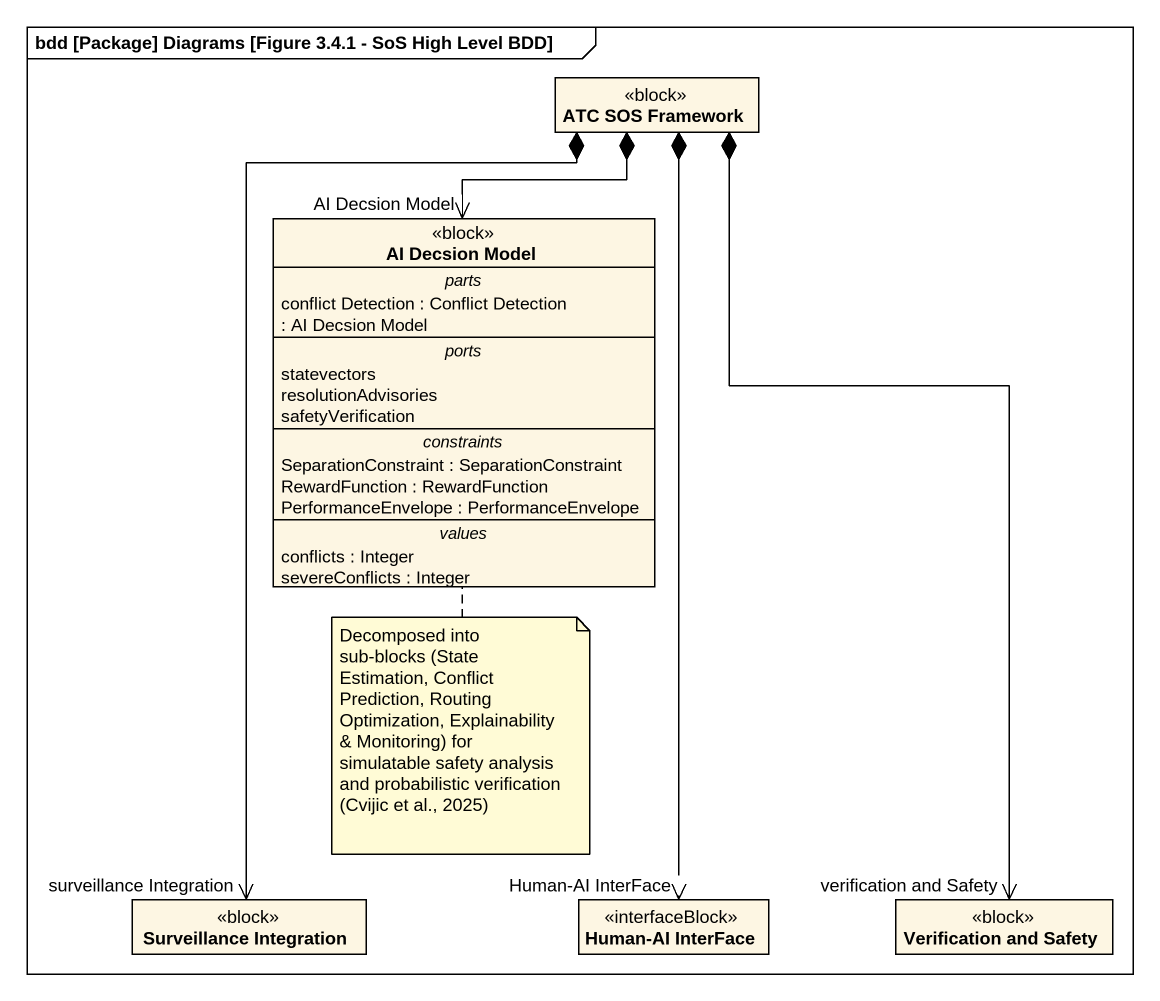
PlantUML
@startuml
mainframe bdd [Package] Diagrams [Figure 3.4.1 - SoS High Level BDD]
hide circle
hide empty members
class "ATC SOS Framework" as ATC_SOS_Framework <<block>>
class "AI Decsion Model" as AI_Decsion_Model <<block>> {
  -- parts --
  conflict Detection : Conflict Detection
  : AI Decsion Model
  -- ports --
  statevectors
  resolutionAdvisories
  safetyVerification
  -- constraints --
  SeparationConstraint : SeparationConstraint
  RewardFunction : RewardFunction
  PerformanceEnvelope : PerformanceEnvelope
  -- values --
  conflicts : Integer
  severeConflicts : Integer
}
class "Surveillance Integration" as Surveillance_Integration <<block>>
class "Human-AI InterFace" as Human_AI_InterFace <<interfaceBlock>>
class "Verification and Safety" as Verification_and_Safety <<block>>
ATC_SOS_Framework *--> "AI Decsion Model" AI_Decsion_Model
ATC_SOS_Framework *--> "surveillance Integration" Surveillance_Integration
ATC_SOS_Framework *--> "Human-AI InterFace" Human_AI_InterFace
ATC_SOS_Framework *--> "verification and Safety" Verification_and_Safety
note bottom of AI_Decsion_Model : Decomposed into sub-blocks (State Estimation, Conflict Prediction, Routing Optimization, Explainability & Monitoring) for simulatable safety analysis and probabilistic verification (Cvijic et al., 2025)
@enduml
